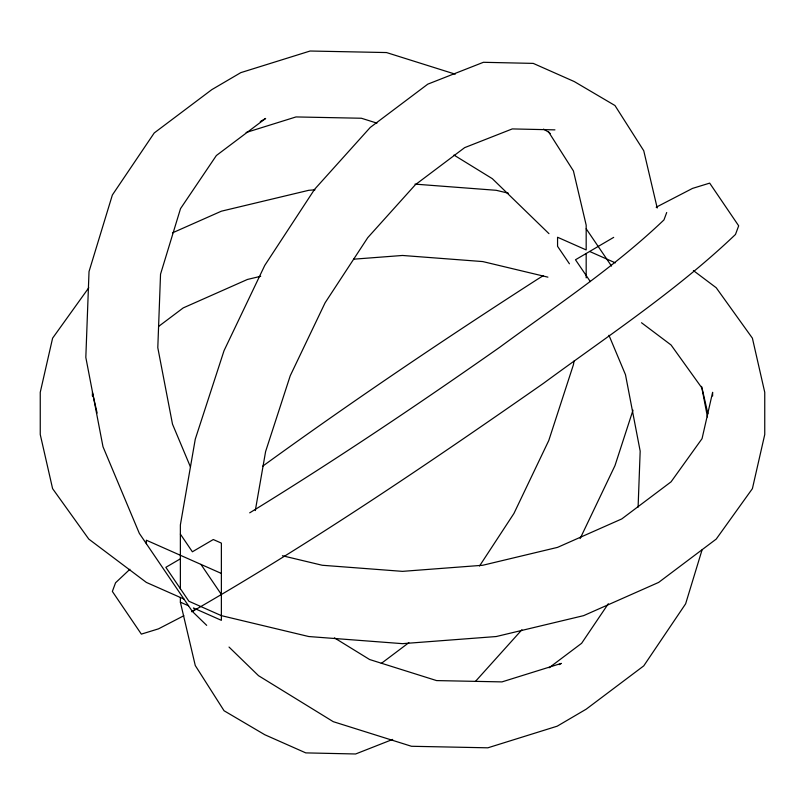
<?xml version="1.0" encoding="UTF-8"?>
<svg xmlns="http://www.w3.org/2000/svg" width="805" height="805" viewBox="0 0 805 805"><rect width="100%" height="100%" fill="white"/><g stroke="black" fill="none" stroke-linecap="round" stroke-linejoin="round"><path stroke-width="1.21" d="M638.093 507.19L640.176 451.132L625.485 374.697L608.952 335.283M255.306 510.571L265.6 451.555L290.233 375.764L325.089 302.811L367.764 237.646L415.37 184.717L464.656 147.637L512.262 128.921L554.937 129.867M574.066 361.032L573.422 364.725L548.779 440.506L513.932 513.469L479.518 566.016M702.03 549.986L685.629 603.82L643.748 665.876L586.181 709.185L557.191 726.191L487.85 747.815L411.466 746.275L333.25 721.672L258.526 675.697L229.023 647.059M633.002 410.168L614.97 465.642L580.153 538.535M666.701 212.51L663.964 219.906C613.692 267.884 555.329 306.363 499.502 347.428C417.735 404.784 334.82 460.561 249.701 512.835M608.328 603.72L581.613 643.306L549.091 667.778M88.781 287.747L52.597 338.18L40.25 392.317L40.25 434.519L52.597 488.645L88.781 539.088L146.349 582.407L183.953 599.061M475.433 681.433L521.912 629.752M129.907 569.276L115.548 582.79L112.358 591.434L141.348 634.119L158.505 628.846L183.842 615.724M158.575 326.458L183.218 307.913L247.437 279.456L260.709 276.286M381.268 663.451L408.86 642.682M262.792 466.115C352.308 401.212 444.028 339.408 536.985 279.577L543.385 275.582M260.277 121.595L265.65 118.446L216.364 155.526L180.511 208.656L160.537 274.193L157.8 347.7L172.491 424.134L190.483 467.021M613.692 237.364L575.484 259.763L590.317 281.599M180.37 558.831L165.85 567.334L188.893 601.244L221.375 615.644L308.748 636.534L402.5 643.658L496.252 636.534L583.625 615.644L658.651 582.407L716.219 539.088L752.403 488.645L764.75 434.519L764.75 392.317L752.403 338.18L716.219 287.747L693.387 270.571M455.248 74.171L386.511 52.556L310.126 51.017L240.796 72.641L211.796 89.647L154.228 132.956L112.358 195.011L89.023 271.567L85.823 357.42L102.99 446.715L139.325 533.373L192.375 611.468L194.85 610.019L193.452 607.956L221.375 620.333L221.375 543.113L213.285 539.531L192.375 551.787L180.37 534.107M196.249 609.204C315.822 540.105 430.152 462.372 543.365 383.411C608.59 335.444 676.753 290.504 735.478 234.456L738.678 225.813L709.678 183.127L692.521 188.4L656.176 207.227M559.183 664.648L561.327 663.39L501.968 681.895L436.582 680.587L369.616 659.526L334.437 637.872M191.55 611.73L194.85 610.019M172.491 232.846L221.375 211.192L308.748 190.302L314.997 189.819M392.689 739.413L355.619 753.983L305.769 752.886L264.765 734.724L224.052 710.745L195.273 665.534L180.37 602.17L180.37 597.471M246.149 132.483L296.009 116.936L361.395 118.244L376.941 123.135M353.586 259.19L402.5 255.467L482.769 261.575L547.903 277.151M414.998 184.124L496.252 190.302L508.388 193.2M282.424 555.742L322.231 565.261L402.5 571.359L482.769 565.261L557.563 547.37L621.782 518.923L671.068 481.833L702.051 438.655L712.616 392.317L712.616 396.04M589.632 251.462L615.342 262.853M221.375 573.442L146.349 540.205L146.349 543.707M180.37 602.17L188.511 605.773M543.506 129.112L548.779 132.221L573.422 170.922L586.181 225.169L586.181 249.932L557.563 237.254L557.563 246.32L569.427 263.788M453.95 155.053L492.328 178.67L548.96 233.651M641.505 322.745L671.068 344.993L702.051 388.171L707.887 413.78M548.396 131.819L550.187 133.55M192.375 611.468L206.684 625.354M586.181 228.771L611.528 266.093M200.938 564.386L221.375 594.472M657.212 208.012L643.748 150.736L614.97 105.525L574.257 81.557L533.252 63.394L483.403 62.297L427.787 84.153L370.22 127.462L314.614 189.286L264.765 265.409L224.052 350.638L195.273 439.158L180.37 524.951L180.37 588.707M92.384 392.317L97.113 413.046M701.578 386.36L707.454 416.94M586.181 253.495L586.181 277.866M92.384 393.554L92.384 396.04"/></g></svg>
